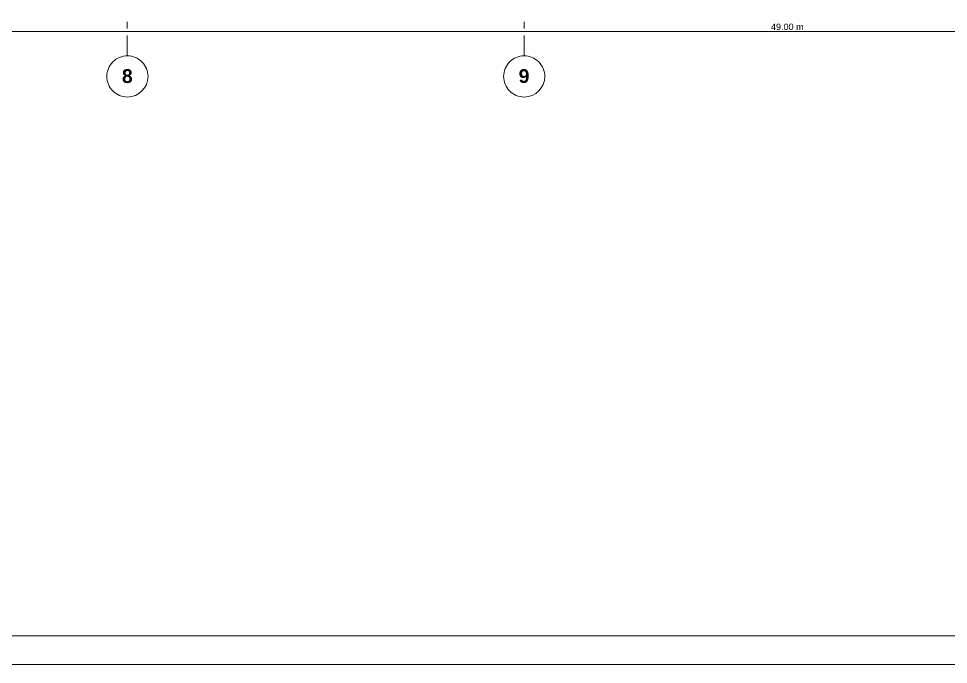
# Model space of a CAD drawing. Header units: metres. Extents: x -2 to 237, y -8 to 52.
# Drawn here: x 13.54 to 35.09, y -7.84 to 7.12 of the extents above; entities that cross this region are included whole.
import ezdxf

# ---------------------------------------------------------------- set-up
doc = ezdxf.new("R2010")
doc.units = ezdxf.units.M
doc.layers.add('HVAC - Ductos', color=5, linetype='Continuous', lineweight=0)
doc.layers.add('PDF4_Text', color=7, linetype='Continuous', lineweight=0)
doc.layers.add('PDF4_Geometry', color=7, linetype='Continuous', lineweight=0, true_color=0xaaaaaa)
doc.styles.add('PDF Helvetica', font='')
doc.styles.add('PDF Helvetica Bold', font='')
doc.styles.get('PDF Helvetica').set_extended_font_data('Helvetica')
doc.styles.get('PDF Helvetica Bold').set_extended_font_data('Helvetica', bold=True)

msp = doc.modelspace()

# ---------------------------------------------------------------- linework, layer by layer
at = {"layer": 'HVAC - Ductos', "color": 252, "lineweight": 0, "true_color": 0x939598}
msp.add_lwpolyline([(6.629, 6.826), (56.088, 6.826)], dxfattribs=at)
at = {"layer": 'PDF4_Geometry', "color": 7, "lineweight": 9}
msp.add_lwpolyline([(87.88, 52.136), (87.88, -7.842), (-2.09, -7.842), (-2.09, 52.136)], close=True, dxfattribs=at)
for points in [[(87.403, 51.325), (-0.99, 51.325), (-0.99, -7.177), (87.403, -7.177)], [(-2.09, -7.842), (87.88, -7.842)]]:
    msp.add_lwpolyline(points, dxfattribs=at)
at = {"layer": 'PDF4_Geometry', "color": 252, "lineweight": 0, "true_color": 0x939598}
for points in [[(16.063, 7.045), (16.063, 6.89)], [(25.258, 7.045), (25.258, 6.89)]]:
    msp.add_lwpolyline(points, dxfattribs=at)
at = {"layer": 'PDF4_Geometry', "lineweight": 0}
for points in [[(16.063, 6.729), (16.063, 6.253)], [(25.258, 6.729), (25.258, 6.253)]]:
    msp.add_lwpolyline(points, dxfattribs=at)
for points in [[(16.067, 6.257, 0.418242), (15.591, 5.781, 0.414666), (16.067, 5.304, 0.411051), (16.544, 5.781, 0.414636)], [(25.262, 6.257, 0.418213), (24.786, 5.781, 0.414636), (25.262, 5.304, 0.411051), (25.739, 5.781, 0.414636)]]:
    msp.add_lwpolyline(points, format="xyb", close=True, dxfattribs=at)

# ---------------------------------------------------------------- texts
at = {"layer": 'PDF4_Text', "color": 252, "lineweight": 0, "true_color": 0x939598, "insert": (30.981, 6.929), "char_height": 0.15, "attachment_point": 4, "style": 'PDF Helvetica'}
msp.add_mtext('49.00 m', dxfattribs=at)
at = {"layer": 'PDF4_Text', "color": 253, "lineweight": 0, "true_color": 0xaaaaaa, "char_height": 0.32, "attachment_point": 4, "style": 'PDF Helvetica Bold'}
for s, insert in [('8', (15.94, 5.787)), ('9', (25.135, 5.787))]:
    msp.add_mtext(s, dxfattribs=dict(at, insert=insert))

doc.saveas('drawing.dxf')
